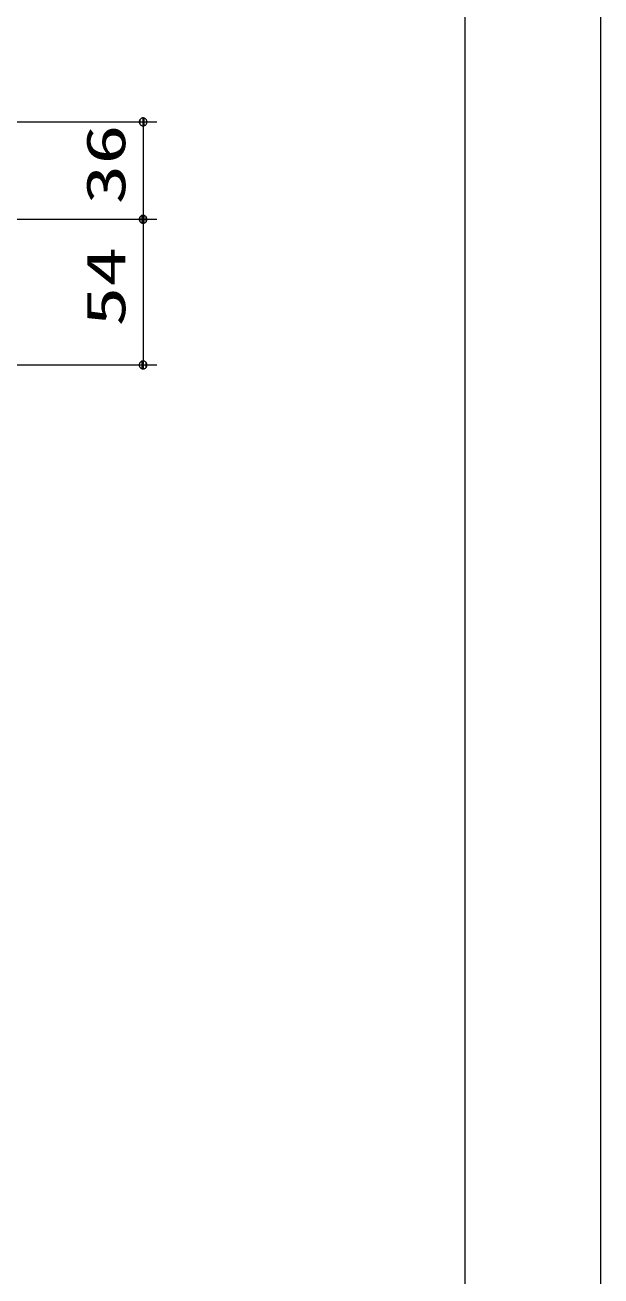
# Model space of a CAD drawing. Units: millimetres on the paper, with parts at other scales. Extents: x -305 to 305, y -152 to 152.
# Drawn here: x 76.5 to 119, y -11.3 to 80.9 of the extents above; entities that cross this region are included whole.
import ezdxf
from ezdxf.enums import TextEntityAlignment as Align

# ---------------------------------------------------------------- set-up
doc = ezdxf.new("R2010")
doc.units = ezdxf.units.MM
for name, color, linetype, lineweight in [('0-1_RV', 7, 'Continuous', 9), ('0-2_0', 7, 'Continuous', 9), ('0-4_図面枠', 3, 'Continuous', 9), ('0-5_DEFPOINTS', 7, 'Continuous', 9)]:
    doc.layers.add(name, color=color, linetype=linetype, lineweight=lineweight)
doc.styles.add('ＭＳ ゴシック', font='')
doc.styles.get('ＭＳ ゴシック').set_extended_font_data('MS Gothic')

# ---------------------------------------------------------------- blocks, each defined once
blk = doc.blocks.new('_DOTSMALL')
at = {"layer": '0-2_0'}
for p, q in [((0.0746, 0.1), (-0.0746, 0.1)), ((0.1223, -0.0248), (-0.1223, -0.0248))]:
    blk.add_line(p, q, dxfattribs=at)
for points in [[(0.125, 0), (0.124, 0.0157), (0.1211, 0.0311), (0.1162, 0.046), (0.1095, 0.0602), (0.1011, 0.0735), (0.0911, 0.0856), (0.0797, 0.0963), (0.067, 0.1055), (0.0532, 0.1131), (0.0386, 0.1189), (0.0234, 0.1228), (0.0078, 0.1248), (-0.0078, 0.1248), (-0.0234, 0.1228), (-0.0386, 0.1189), (-0.0532, 0.1131), (-0.067, 0.1055), (-0.0797, 0.0963), (-0.0911, 0.0856), (-0.1011, 0.0735), (-0.1095, 0.0602), (-0.1162, 0.046), (-0.1211, 0.0311), (-0.124, 0.0157), (-0.125, 0), (0, 0)], [(-0.125, 0), (-0.124, -0.0157), (-0.1211, -0.0311), (-0.1162, -0.046), (-0.1095, -0.0602), (-0.1011, -0.0735), (-0.0911, -0.0856), (-0.0797, -0.0963), (-0.067, -0.1055), (-0.0532, -0.1131), (-0.0386, -0.1189), (-0.0234, -0.1228), (-0.0078, -0.1248), (0.0078, -0.1248), (0.0234, -0.1228), (0.0386, -0.1189), (0.0532, -0.1131), (0.067, -0.1055), (0.0797, -0.0963), (0.0911, -0.0856), (0.1011, -0.0735), (0.1095, -0.0602), (0.1162, -0.046), (0.1211, -0.0311), (0.124, -0.0157), (0.125, 0), (0, 0)]]:
    blk.add_lwpolyline(points, close=True, dxfattribs=at)

msp = doc.modelspace()

# ---------------------------------------------------------------- linework, layer by layer
at = {"layer": '0-1_RV'}
for p, q in [((48.184, 73.799), (86.243, 73.799)), ((85.243, 73.799), (85.243, 66.619)), ((64.685, 66.619), (86.243, 66.619)), ((85.243, 66.619), (86.243, 66.619)), ((85.243, 66.619), (85.243, 55.879)), ((64.685, 55.879), (86.243, 55.879))]:
    msp.add_line(p, q, dxfattribs=at)
at = {"layer": '0-4_図面枠'}
msp.add_lwpolyline([(-291.017, -138.498), (108.983, -138.498), (108.983, 138.502), (-291.017, 138.502)], close=True, dxfattribs=at)
at = {"layer": '0-5_DEFPOINTS'}
msp.add_line((118.983, -148.498), (118.983, 148.502), dxfattribs=at)

# ---------------------------------------------------------------- block references
at = {"layer": '0-1_RV', "xscale": 2.32, "yscale": 2.32}
for p, rotation in [((85.243, 73.799), 90), ((85.243, 66.619), 270), ((85.243, 66.619), 90), ((85.243, 55.879), 270)]:
    msp.add_blockref('_DOTSMALL', p, dxfattribs=dict(at, rotation=rotation))

# ---------------------------------------------------------------- texts
at = {"layer": '0-1_RV', "style": 'ＭＳ ゴシック', "width": 1.5}
for s, p in [('36', (84.799, 67.709)), ('54', (84.799, 58.707))]:
    msp.add_text(s, height=2.889, rotation=90, dxfattribs=at).set_placement(p, align=Align.BOTTOM_LEFT)

doc.saveas('drawing.dxf')
